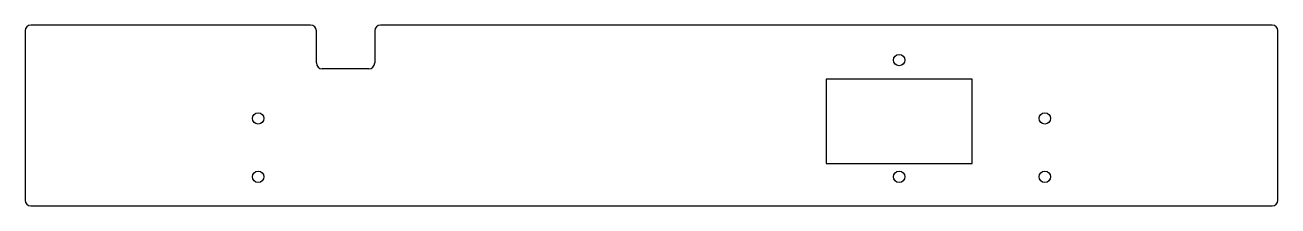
# Model space of a CAD drawing. Header units: inches. Extents: x -14 to 3, y -1.3 to 1.2.
import ezdxf

# ---------------------------------------------------------------- set-up
doc = ezdxf.new("R2010")
doc.units = ezdxf.units.IN
doc.header["$MEASUREMENT"] = 0

msp = doc.modelspace()

# ---------------------------------------------------------------- linework, layer by layer
at = {"color": 7, "linetype": 'Continuous', "lineweight": 25}
for p, q in [((-13.954, 1.091), (-13.954, -1.193)), ((-10.095, 1.169), (-13.875, 1.169)), ((-10.017, 0.658), (-10.017, 1.091)), ((-9.229, 1.091), (-9.229, 0.658)), ((2.897, 1.169), (-9.151, 1.169)), ((2.975, -1.193), (2.975, 1.091)), ((-9.308, 0.579), (-9.938, 0.579)), ((-1.158, 0.441), (-3.127, 0.441)), ((-3.127, 0.441), (-3.127, -0.701)), ((-1.158, -0.701), (-1.158, 0.441)), ((-3.127, -0.701), (-1.158, -0.701)), ((-13.875, -1.272), (2.897, -1.272))]:
    msp.add_line(p, q, dxfattribs=at)
for centre in [(-2.143, 0.697), (-10.804, -0.09), (-0.174, -0.09), (-10.804, -0.878), (-2.143, -0.878), (-0.174, -0.878)]:
    msp.add_circle(centre, 0.0768, dxfattribs=at)
for centre, start, end in [((-13.875, 1.091), 90, 180), ((-10.095, 1.091), 0, 90), ((-9.151, 1.091), 90, 180), ((2.897, 1.091), 0, 90), ((-9.938, 0.658), 180, 270), ((-9.308, 0.658), 270, 0), ((-13.875, -1.193), 180, 270), ((2.897, -1.193), 270, 0)]:
    msp.add_arc(centre, 0.0787, start, end, dxfattribs=at)

doc.saveas('drawing.dxf')
